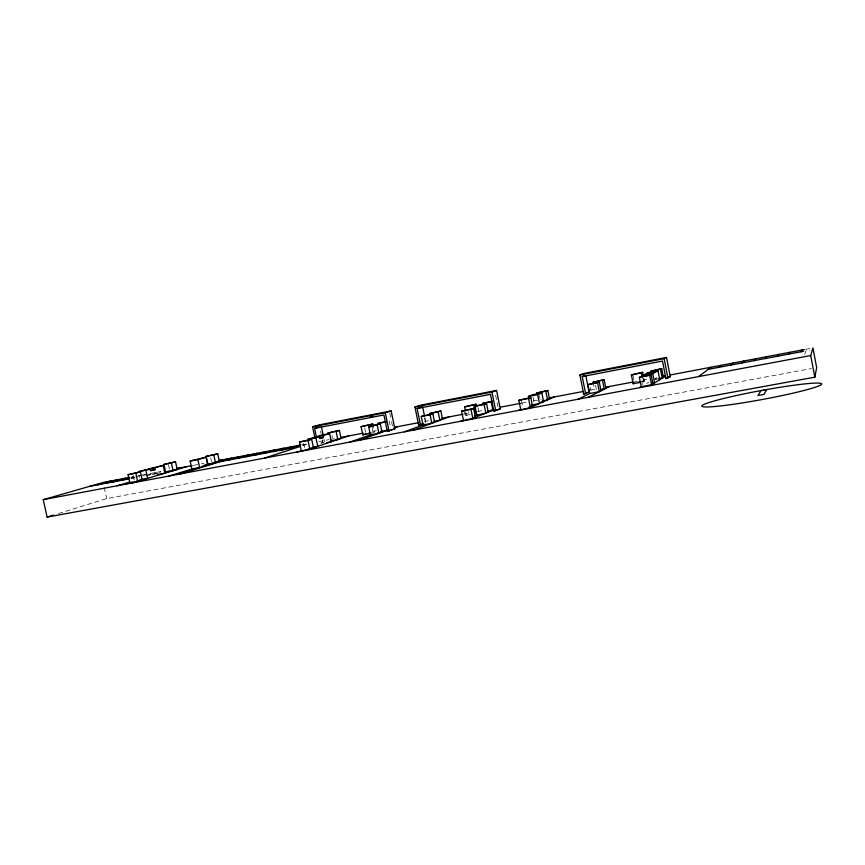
<?xml version="1.0" encoding="UTF-8"?>
<svg xmlns="http://www.w3.org/2000/svg" width="865" height="865" viewBox="0 0 865 865"><rect width="100%" height="100%" fill="white"/><g stroke="black" fill="none" stroke-linecap="round" stroke-linejoin="round"><path stroke-width="0.65" stroke-dasharray="4.33 3.24" d="M804.677 354.434L806.007 350.833L809.878 350.098M646.62 383.53L648.793 382.243M654.783 378.719L656.816 377.518M643.906 378.589L644.393 381.087L643.03 381.865L642.284 378.081M465.608 411.675L466.343 415.276L468.841 414.313L468.354 411.924M371.334 433.246L374.404 432.186L373.442 427.537M320.72 443.129L322.937 442.393L322.407 439.896M321.293 443.183L323.499 442.447M302.447 445.735L307.572 444.069M58.517 513.54L106.676 498.586L811.348 368.566M146.715 475.274L156.825 472.29M152.154 474.507L160.922 471.922M142.703 475.631L149.083 473.761M131.264 477.383L133.632 476.691L131.058 477.177M131.004 478.248L134.864 477.123M136.151 476.745L140.011 475.609M138.746 475.718L141.298 475.242M142.595 474.993L160.749 471.555M193.49 465.348L200.064 464.094M201.383 463.845L204.01 463.348M301.669 444.837L306.502 443.929M319.034 441.55L329.219 439.615M330.484 439.377L334.301 438.652M372.447 431.419L376.405 430.673M424.391 421.579L429.7 420.574M463.207 414.216L469.76 412.973M477.621 411.491L482.865 410.497M521.682 403.133L528.223 401.89M533.456 400.906L541.306 399.414M589.876 390.212L596.482 388.958M634.564 381.735L637.181 381.238M642.414 380.254L648.955 379.011M805.585 349.319L810.494 348.39M654.978 379.086L657.4 378.632M641.938 381.552L644.393 381.087M131.058 478.496L135.016 477.75M146.466 475.588L158.771 473.263M466.343 415.276L470.225 414.54M654.902 379.616L657.346 379.162M104.222 487.428L106.676 498.586M138.962 475.231L139.46 477.512M133.232 475.674L134.226 480.28M168.416 464.516L169.518 469.63M210.692 457.78L211.525 461.661M303.647 443.312L304.664 448.167M331.955 435.441L332.441 437.733M324.051 439.463L324.602 442.08M320.569 431.148L321.099 433.646M322.321 439.809L323.056 443.323M389.791 413.102L391.326 420.498M391.575 421.731L392.602 426.661M389.185 420.887L390.634 427.894M372.015 426.672L373.258 432.608M364.695 427.991L365.657 432.63M424.91 417.946L425.937 422.92M424.607 417.882L425.602 422.704M478.031 407.707L479.026 412.594M464.548 411.437L466.105 419.06M521.433 400.625L522.73 407.069M495.623 395.24L498.186 407.934M539.446 395.889L539.933 398.332M533.045 397.219L534.04 402.193M595.52 385.206L596.493 390.147M593.087 382.265L594.569 389.737M590.46 387.585L590.957 390.115M643.138 378.221L644.436 384.817M641.787 381.173L642.479 384.676M633.094 375.453L634.077 380.449"/><path stroke-width="1.3" d="M814.83 377.172L816.657 367.582L812.938 347.925L810.732 355.537L814.83 377.172L47.11 517.075L43.25 499.656L103.14 482.475L129.772 477.426M801.174 351.741L801.909 350.011M788.653 354.109L789.659 352.336M766.779 389.531L763.936 394.429L757.945 395.51L761.027 390.58M777.516 356.218L778.76 354.401M765.147 358.564L766.649 356.704M754.129 360.64L755.869 358.748M741.9 362.954L743.889 361.019M731.012 365.019L733.239 363.03M718.923 367.301L721.399 365.279M698.682 376.578L710.857 367.279M585.637 393.737L582.232 376.578L662.482 361.051L665.909 378.578L670.288 376.707L666.526 357.44L583.399 373.583L579.896 374.999L583.691 394.105L589.076 392.072L585.973 376.448M665.909 378.578L667.488 377.583M649.983 385.725L665.369 376.307M639.592 387.682L641.246 386.698L651.55 384.763L649.712 375.345L651.107 374.567L652.945 383.909M657.995 370.739L648.123 372.631L646.76 373.366L654.654 371.853L645.366 374.113L642.619 375.583L652.772 373.648L657.995 370.739L659.757 379.746M661.725 368.674L650.74 371.226L661.725 368.674L663.444 377.486L661.022 377.94M643.409 376.08L642.673 372.328L631.407 374.934L633.148 383.736L634.575 382.946M641.246 386.698L639.397 377.313L651.107 374.567M631.407 374.934L642.673 372.328M588.189 397.327L609.684 386.45M579.896 374.999L664.125 358.651L666.526 357.44M578.123 399.219L589.703 393.51L599.348 391.683L597.574 382.762L599.283 381.973L601.034 390.829M583.691 394.105L587.14 392.429M604.17 379.703L593.087 382.265L604.17 379.703L605.889 388.374L602.364 389.045M589.703 393.51L587.941 384.611L599.283 381.973M527.834 408.658L554.205 396.97M518.081 410.497L530.364 407.545L528.526 398.43L530.775 397.5L532.602 406.55L528.991 407.231M541.836 392.959L532.548 394.732L528.288 396.462L537.695 394.656L541.836 392.959L543.588 401.684L540.928 402.182M547.826 390.493L536.657 393.078L547.826 390.493L549.534 399.035L546.939 399.533M582.232 376.578L584.556 375.626M420.476 424.931L417.103 408.529L490.477 394.332L493.872 411.07L500.284 408.864L496.564 390.45L420.466 405.231L414.93 407.004L418.692 425.266L423.753 423.72M493.872 411.07L500.284 408.864M469.846 419.547L492.942 410.248L491.223 401.771L482.324 403.479L492.315 401.133M520.687 409.361L518.859 400.268L530.775 397.5M460.396 421.32L472.809 418.357L470.982 409.383L473.609 408.399L475.426 417.308L473.09 417.741M474.409 415.751L485.86 413.102L484.108 404.452L486.552 403.533L488.293 412.118L485.719 412.605M413.621 430.11L448.794 416.952M404.452 431.83L423.028 424.953L431.84 423.299L430.089 414.778L432.868 413.794L434.608 422.261L430.857 422.963M463.424 420.12L461.596 411.178L473.609 408.399M476.788 414.811L475.036 406.182L486.552 403.533M418.692 425.266L423.072 423.655M465.359 410.475L464.635 406.864L476.139 404.236L476.626 406.626M464.635 406.864L476.139 404.236M326.602 442.653L331.327 441.766L329.608 433.549L322.991 435.657L323.369 437.506L319.888 438.631L319.499 436.771L312.806 438.047L316.331 436.922L314.644 428.359L383.909 414.962L387.271 431.203L389.023 430.867L394.851 428.802L391.153 410.929L319.261 424.888L312.568 426.867L314.968 438.263M387.271 431.203L394.851 428.802M440.858 410.994L429.537 413.589L440.858 410.994L442.556 419.287M358.629 440.436L387.909 430.11L380.697 431.473M394.364 427.84L397.846 426.607M349.741 442.101L370.361 434.89L378.924 433.279L377.183 424.888L380.286 423.85L382.006 432.186L377.151 433.106M423.028 424.953L421.277 416.454L432.868 413.794M414.93 407.004L491.947 392.061L496.564 390.45M373.193 426.369L372.718 424.045L361.083 426.694L362.792 434.857L365.906 433.787M305.713 450.373L348.692 435.928M297.084 451.995L309.811 448.989L308.016 440.426L311.66 439.269L313.444 447.767L308.578 448.686M370.361 434.89L368.62 426.521L380.286 423.85M361.083 426.694L372.718 424.045M264.279 458.147L299.896 446.567L220.132 461.651M417.103 408.529L421.514 407.101M291.289 448.189L300.512 445.216M281.741 449.995L292.273 446.621M329.608 433.549L321.337 435.127L307.497 439.507L319.499 436.771M339.372 430.435L327.921 433.041L339.372 430.435L341.059 438.49L336.409 439.377M273.232 451.606L283.893 448.211M263.771 453.401L274.594 449.973M301.236 450.6L299.441 442.058L311.66 439.269M255.348 454.99L266.301 451.541M245.995 456.763L257.089 453.292M237.659 458.342L248.882 454.849M312.568 426.867L385.271 412.756L391.153 410.929M228.392 460.094L239.756 456.579M47.11 517.075L53.446 515.107M176.947 474.55L228.598 458.688M180.201 473.934L231.636 458.115M168.935 476.053L194.171 468.343M204.475 465.186L209.827 463.554M218.78 460.818L221.105 460.115M124.625 484.368L132.172 482.119M172.265 470.43L177.195 469.5L175.541 461.824L163.95 464.44L165.615 472.149L169.789 470.906M177.141 468.711L179.596 467.976M132.431 482.908L186.916 466.592M314.644 428.359L319.088 427.029M117.056 485.795L129.718 482.032M205.989 457.185L197.912 459.564L199.631 467.587L191.846 469.057L190.116 461.045L205.989 457.185L207.697 465.111L202.551 466.084M217.731 453.736L213.806 454.893L215.482 462.721L207.849 464.159L206.173 456.352L217.731 453.736L219.396 461.521M120.646 480.475L128.907 478.064M105.119 483.405L118.31 479.599M157.333 474.615L164.847 473.198L163.161 465.381L154.77 467.781L155.149 469.544L150.737 470.82L150.359 469.057L144.282 470.214M112.818 481.956L125.912 478.15M135.837 473.22L137.611 481.351L129.847 482.811L128.085 474.701L140.444 471.901L142.206 479.978L137.059 480.951M163.161 465.381L138.216 471.803L150.359 469.057M163.95 464.44L175.541 461.824M97.356 484.876L110.677 481.048M128.085 474.701L140.444 471.901M370.036 416.93L372.674 416.411M385.606 421.579L377.8 423.493L386.212 421.882M206.173 456.352L213.806 454.893M368.62 426.521L377.183 424.888M421.277 416.454L430.089 414.778M475.036 406.182L484.108 404.452M587.941 384.611L597.574 382.762M148.726 468.938L154.77 467.781M190.116 461.045L197.912 459.564M316.331 436.922L322.991 435.657M150.315 470.463L155.149 469.544M299.441 442.058L308.016 440.426M320.05 438.144L323.369 437.506M461.596 411.178L470.982 409.383M518.859 400.268L528.526 398.43M639.397 377.313L649.712 375.345M177.228 468.43L192.171 465.597M218.467 460.613L300.49 445.064M340.669 437.452L363.214 433.17M394.31 427.278L419.082 422.585M441.528 418.325L461.899 414.465M500.759 407.101L520.373 403.382M549.08 397.943L583.27 391.456M605.727 387.206L633.256 381.984M662.763 376.394L665.142 375.94M670.256 374.967L804.364 349.557M213.071 462.71L218.131 461.759M368.328 433.333L370.761 432.868M491.482 410.021L494.012 409.545M638.251 382.254L640.705 381.789M89.722 486.325L128.431 479.005M708.165 369.333L803.585 351.287M165.615 472.149L173.065 470.744L171.389 463.013M330.787 440.912L337.804 439.582L336.107 431.473M362.792 434.857L370.123 433.473M433.711 421.45L439.896 420.282L438.187 411.924M487.849 411.21L492.942 410.248M542.301 400.917L547.545 399.922L545.826 391.315M600.721 389.866L604.267 389.196L602.537 380.459M633.137 383.736L640.565 382.33M658.557 378.924L662.212 378.243L660.482 369.366M668.277 377.086L670.288 376.707M531.24 405.058L539.468 403.501L537.695 394.656M139.957 479.805L147.623 478.356L145.882 470.333M312.903 447.237L317.736 446.329L315.963 437.895M652.048 383.39L654.578 382.914L652.772 373.648M43.25 499.656L810.732 355.537M321.304 426.369L323.229 435.538M385.271 412.756L389.023 430.867M369.636 425.05L370.123 427.397M422.607 406.745L424.401 415.449M473.685 405.134L475.393 413.567M491.947 392.061L495.732 410.713M641.3 373.042L642.046 376.826M664.125 358.651L667.942 378.2M763.914 390.039L756.388 391.434A61.058 4.509 -10.5 0 0 709.862 406.874A61.058 4.509 -10.5 0 0 811.186 388.504A61.058 4.509 -10.5 0 0 771.418 388.72L763.914 390.039"/></g></svg>
